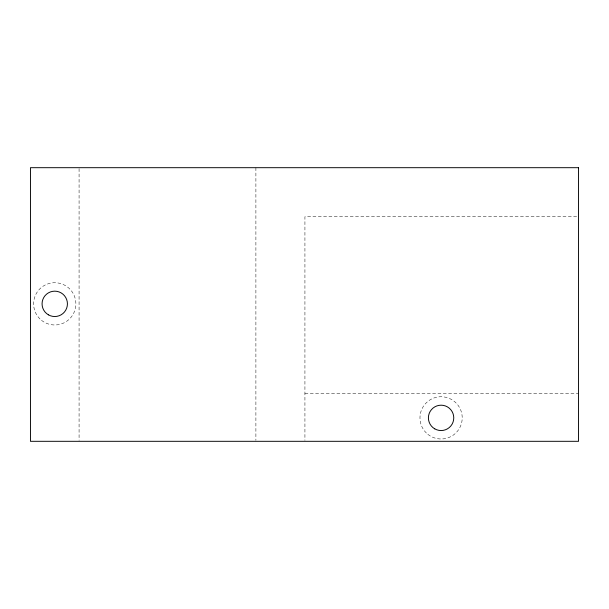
<?xml version="1.0" encoding="UTF-8"?>
<svg xmlns="http://www.w3.org/2000/svg" width="609" height="609" viewBox="0 0 609 609"><rect width="100%" height="100%" fill="white"/><g stroke="black" fill="none" stroke-linecap="round" stroke-linejoin="round"><path stroke-width="0.46" stroke-dasharray="3.04 2.28" d="M576.647 216.72L304.926 216.72L304.926 440.376M304.926 393.536L578.55 393.536M255.894 167.688L255.894 440.36M79.079 168.64L79.079 440.36M41.496 320.311A21.132 21.132 0 0 0 75.63 307.096A21.132 21.132 0 0 0 47.121 284.144A21.132 21.132 0 0 0 41.496 320.311M427.838 434.324A21.132 21.132 0 0 0 461.965 421.116A21.132 21.132 0 0 0 433.463 398.164A21.132 21.132 0 0 0 427.838 434.324"/><path stroke-width="0.91" d="M578.55 167.688L30.45 167.688L30.45 441.312L578.55 441.312L578.55 167.688M48.408 314.83A12.675 12.675 0 0 0 67.424 303.853A12.675 12.675 0 0 0 48.408 292.868A12.675 12.675 0 0 0 48.408 314.83M434.75 428.85A12.675 12.675 0 0 0 453.766 417.865A12.675 12.675 0 0 0 434.75 406.888A12.675 12.675 0 0 0 434.75 428.85"/></g></svg>
